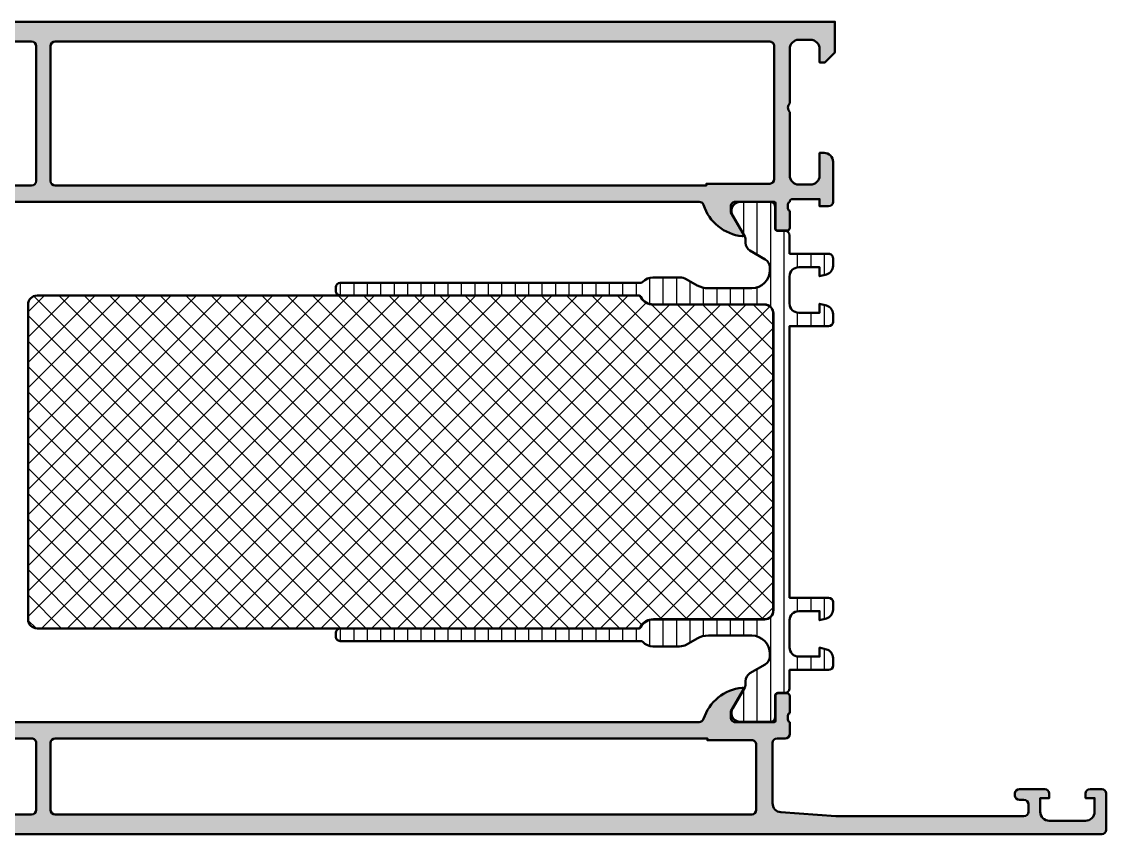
# Model space of a CAD drawing. Extents: x 0 to 205, y 0 to 90.
# Drawn here: x 85.1 to 205, y 0 to 89.8 of the extents above; entities that cross this region are included whole.
import ezdxf

# ---------------------------------------------------------------- set-up
doc = ezdxf.new("R2010")
doc.units = 0
for name, color, linetype, lineweight in [('0S-Alu contour', 7, 'Continuous', 50), ('0S-Alu hatch', 252, 'Continuous', 25), ('0S-Plastic contour', 254, 'Continuous', 50), ('0S-Plastic hatch', 253, 'Continuous', 25), ('0S-PT contour', 91, 'Continuous', 50), ('0S-PT hatch', 103, 'Continuous', 25)]:
    doc.layers.add(name, color=color, linetype=linetype, lineweight=lineweight)

# ---------------------------------------------------------------- blocks, each defined once
blk = doc.blocks.new('347380__F6B2BE20_370F_4112_A93B_7366422A2351_')
at = {"layer": '0S-Alu hatch'}
h = blk.add_hatch(color=256, dxfattribs=at)
edge = h.paths.add_edge_path()
edge.add_line((0, 89.80000000000003), (-5.68e-14, 86.39999847412113))
edge.add_line((-5.68e-14, 86.39999847412113), (1.099975585937442, 85.29999999999998))
edge.add_line((1.099975585937442, 85.29999999999998), (1.699981689453125, 85.29999999999998))
edge.add_line((1.699981689453125, 85.29999999999998), (1.699981689453125, 86.80000000000005))
edge.add_ellipse((2.69998168945307, 86.80000000000003), major_axis=(-0.9999999999999452, 0), ratio=1, start_angle=270.00000000000074, end_angle=360, ccw=False)
edge.add_line((2.699981689453057, 87.79999999999997), (3.999999999999974, 87.79999999999998))
edge.add_ellipse((4, 86.79999999999997), major_axis=(-1.000000000000014, 0), ratio=1, start_angle=180, end_angle=270.0000000000015, ccw=False)
edge.add_line((5.00000000000001, 86.79999999999997), (5, 80.79999999999998))
edge.add_ellipse((4.474999999999907, 80.29999999999997), major_axis=(-0.725000000000077, 0), ratio=1, start_angle=136.3971810273007, end_angle=223.6028189726994, ccw=False)
edge.add_line((5, 79.79999999999995), (5, 72.80000000000004))
edge.add_ellipse((3.99999999999995, 72.80000000000005), major_axis=(-1.000000000000049, 0), ratio=1, start_angle=89.99999999999972, end_angle=180, ccw=False)
edge.add_line((3.999999999999945, 71.80000000000001), (2.699981689453052, 71.80000000000004))
edge.add_ellipse((2.699981689453075, 72.8), major_axis=(-0.9999999999999573, 0), ratio=1, start_angle=0, end_angle=89.99999999999869, ccw=False)
edge.add_line((1.69998168945312, 72.79999999999998), (1.699981689453125, 75.30000000000003))
edge.add_line((1.699981689453125, 75.30000000000003), (1.199981689452986, 75.29999999999995))
edge.add_arc((1.199981689453128, 74.29999999999995), 1, 90.00000000000816, 180)
edge.add_line((0.1999816894531285, 74.29999999999995), (0.199981689453125, 69.89999084472656))
edge.add_ellipse((0.1211452429099962, 69.63247025273341), major_axis=(-0.2788950563274859, 0), ratio=1, start_angle=178.8354106258916, end_angle=253.58012358049268, ccw=False)
edge.add_line((0.3999826894530972, 69.62680184473498), (0.3999826894531111, 69.17320784473503))
edge.add_ellipse((0.1211145938098909, 69.16754718525797), major_axis=(-0.2789255417372016, 0), ratio=1, start_angle=106.4245945553663, end_angle=181.1628700728862, ccw=False)
edge.add_line((0.1999816894531244, 68.900003844735), (0.199981689453125, 67.01999284472645))
edge.add_arc((0.4999816894530797, 67.01999284472645), 0.2999999999999546, 180, 269.9999999999999)
edge.add_line((0.4999816894530795, 66.71999284472649), (1.479956008495916, 66.71999284472649))
edge.add_arc((1.479956008495916, 67.01999284472647), 0.2999999999999829, 270, 360)
edge.add_line((1.779956008495899, 67.01999284472647), (1.779956008495901, 69.77999084472646))
edge.add_ellipse((1.899956008496032, 69.77999084472641), major_axis=(-0.1200000000001309, 0), ratio=1, start_angle=268.42875992751533, end_angle=360, ccw=False)
edge.add_line((1.903246393556537, 69.89994572526984), (6.199999999999972, 69.89994572526987))
edge.add_ellipse((6.199999999999984, 69.39994572526987), major_axis=(-0.5, 0), ratio=1, start_angle=180, end_angle=270.0000000000013, ccw=False)
edge.add_line((6.699999999999988, 69.39994572526987), (6.699999999999988, 68.69994572526987))
edge.add_line((6.699999999999988, 68.69994572526987), (5.318504542377624, 66.3071254022423))
edge.add_arc((5.438119784648288, 66.23806550991814), 0.138119784648306, 149.9999999999955, 275.6225775507959)
edge.add_arc((4.961776758826294, 71.07655458711724), 4.999999999999586, 275.6225775507928, 342.2515836439302)
edge.add_ellipse((10.20006181574902, 69.39992593977585), major_axis=(-0.5000649049506923, 0), ratio=1, start_angle=270.00000000000125, end_angle=342.25158364392905, ccw=False)
edge.add_line((10.20006181574901, 69.89999084472655), (159.999481012638, 69.89999084472657))
edge.add_ellipse((159.9994810126381, 69.39999084472618), major_axis=(-0.5000000000003979, 0), ratio=1, start_angle=197.7484163560696, end_angle=270.0000000000065, ccw=False)
edge.add_arc((165.2377042538121, 71.07659970657409), 4.999999999999809, 197.7484163560707, 264.3774224492062)
edge.add_arc((164.76136122799, 66.23811062937476), 0.1381197846483025, 264.3774224492044, 389.9999999999982)
edge.add_line((164.8809764702606, 66.30717052169891), (163.4994810126382, 68.69999084472647))
edge.add_line((163.4994810126382, 68.69999084472647), (163.4994810126383, 69.39999084472642))
edge.add_ellipse((163.9994810126382, 69.39999084472642), major_axis=(-0.4999999999999716, 0), ratio=1, start_angle=269.99999999999676, end_angle=360, ccw=False)
edge.add_line((163.9994810126383, 69.89999084472639), (168.2995066935955, 69.8999908447264))
edge.add_ellipse((168.2995066935954, 69.77999084472634), major_axis=(-0.1200000000000614, 0), ratio=1, start_angle=180, end_angle=269.99999999997283, ccw=False)
edge.add_line((168.4195066935955, 69.77999084472638), (168.4195066935955, 67.0199928447264))
edge.add_arc((168.7195066935954, 67.0199928447264), 0.2999999999999545, 180, 270)
edge.add_line((168.7195066935954, 66.71999284472645), (169.6994810126382, 66.71999284472645))
edge.add_arc((169.6994810126382, 67.01999284472646), 0.3000000000000114, 270, 360)
edge.add_line((169.9994810126383, 67.01999284472647), (169.9994810126383, 68.90000384473491))
edge.add_ellipse((170.0783481082814, 69.1675471852579), major_axis=(-0.2789255417372009, 0), ratio=1, start_angle=-1.1628700731458252, end_angle=73.5754054446466, ccw=False)
edge.add_line((169.7994800126382, 69.17320784473623), (169.7994800126382, 69.62680184473626))
edge.add_ellipse((170.0783174591816, 69.63247025273331), major_axis=(-0.2788950563277093, 0), ratio=1, start_angle=-73.58012357945768, end_angle=1.164589373824299, ccw=False)
edge.add_ellipse((170.2994814940021, 69.89971903630466), major_axis=(-0.3000006045013627, 0), ratio=1, start_angle=269.9061416471031, end_angle=359.94808851304657, ccw=False)
edge.add_line((170.2999729359591, 70.19971923828123), (173.2998352050781, 70.19971923828125))
edge.add_line((173.2998352050781, 70.19971923828125), (173.3000183105469, 69.39999084472657))
edge.add_line((173.3000183105469, 69.39999084472657), (174.3000183105467, 69.39999084472655))
edge.add_arc((174.3000183105467, 69.89999084472655), 0.5, 270, 360)
edge.add_line((174.8000183105467, 69.89999084472655), (174.8000183105467, 74.29999999999988))
edge.add_arc((173.8000183105467, 74.29999999999993), 1, 0, 90.0000000000016)
edge.add_line((173.8000183105467, 75.29999999999993), (173.3000183105468, 75.30000000000003))
edge.add_line((173.3000183105468, 75.30000000000003), (173.3000183105468, 72.79999999999995))
edge.add_ellipse((172.3000183105469, 72.79999999999997), major_axis=(-0.999999999999943, 0), ratio=1, start_angle=90.00000000000159, end_angle=180, ccw=False)
edge.add_line((172.3000183105469, 71.80000000000001), (171, 71.79999999999998))
edge.add_ellipse((170.9999999999999, 72.79999999999994), major_axis=(-0.9999999999999573, 0), ratio=1, start_angle=0, end_angle=90.00000000000489, ccw=False)
edge.add_line((170, 72.79999999999995), (169.9999999999999, 79.79999999999995))
edge.add_ellipse((170.5249999999999, 80.29999999999994), major_axis=(-0.7250000000000558, 0), ratio=1, start_angle=-43.6028189727042, end_angle=43.602818972697776, ccw=False)
edge.add_line((169.9999999999999, 80.79999999999998), (169.9999999999999, 86.80000000000005))
edge.add_ellipse((170.9999999999998, 86.80000000000003), major_axis=(-0.999999999999943, 0), ratio=1, start_angle=270.00000000000165, end_angle=360, ccw=False)
edge.add_line((170.9999999999998, 87.79999999999998), (172.3000183105467, 87.80000000000001))
edge.add_ellipse((172.3000183105467, 86.79999999999997), major_axis=(-1.000000000000028, 0), ratio=1, start_angle=180, end_angle=270, ccw=False)
edge.add_line((173.3000183105468, 86.80000000000001), (173.3000183105467, 85.29999999999998))
edge.add_line((173.3000183105467, 85.29999999999998), (173.9000244140625, 85.29999999999998))
edge.add_line((173.9000244140625, 85.29999999999998), (174.9999999999999, 86.39999847412109))
edge.add_line((174.9999999999999, 86.39999847412109), (174.9999999999999, 89.80000000000003))
edge.add_line((174.9999999999999, 89.80000000000003), (0, 89.80000000000003))
edge = h.paths.add_edge_path()
edge.add_ellipse((7.199981689453149, 87.09999542236326), major_axis=(-0.5000000000000285, 0), ratio=1, start_angle=270.0000000000004, end_angle=360, ccw=False)
edge.add_line((7.199981689453146, 87.59999542236329), (86.20002752970962, 87.59999542236329))
edge.add_ellipse((86.20002752970959, 87.09999542213048), major_axis=(-0.5000000002328165, 0), ratio=1, start_angle=180, end_angle=270, ccw=False)
edge.add_line((86.7000275299424, 87.09999542213045), (86.70002752970959, 72.19999389648439))
edge.add_line((86.70002752970959, 72.19999389648439), (86.6619721097877, 72.00865631103518))
edge.add_line((86.6619721097877, 72.00865631103518), (86.55357367228773, 71.84644012451172))
edge.add_line((86.55357367228773, 71.84644012451172), (86.39137274455334, 71.73805694580079))
edge.add_line((86.39137274455334, 71.73805694580079), (86.20002752970947, 71.69999389648439))
edge.add_line((86.20002752970947, 71.69999389648439), (14.19998168945312, 71.69999389648437))
edge.add_line((14.19998168945312, 71.69999389648437), (14.19998168945312, 71.89999084472657))
edge.add_line((14.19998168945312, 71.89999084472657), (7.199981689453121, 71.89999084472657))
edge.add_ellipse((7.199981689453121, 72.39999084472657), major_axis=(-0.4999999999999965, 0), ratio=1, start_angle=0, end_angle=90, ccw=False)
edge.add_line((6.699981689453125, 72.39999084472657), (6.699981689453121, 87.09999542236324))
edge = h.paths.add_edge_path()
edge.add_ellipse((88.8000336332252, 87.09999542236328), major_axis=(-0.5, 0), ratio=1, start_angle=270, end_angle=360, ccw=False)
edge.add_line((88.8000336332252, 87.59999542236326), (167.8000183105468, 87.59999542236329))
edge.add_ellipse((167.8000183105468, 87.09999542236326), major_axis=(-0.5000000000000285, 0), ratio=1, start_angle=180, end_angle=270.00000000000324, ccw=False)
edge.add_line((168.3000183105468, 87.09999542236326), (168.3000183105468, 72.39999084472657))
edge.add_ellipse((167.8000183105468, 72.39999084472657), major_axis=(-0.5, 0), ratio=1, start_angle=90, end_angle=180, ccw=False)
edge.add_line((167.8000183105468, 71.89999084472657), (160.8000183105467, 71.89999084472657))
edge.add_line((160.8000183105467, 71.89999084472657), (160.8000183105467, 71.69999389648434))
edge.add_line((160.8000183105467, 71.69999389648434), (88.80003363322524, 71.69999389648434))
edge.add_ellipse((88.80003363322524, 72.19999389648439), major_axis=(-0.5000000000000285, 0), ratio=1, start_angle=0, end_angle=90, ccw=False)
edge.add_line((88.30003363322521, 72.19999389648439), (88.30003363322521, 87.09999542236328))
at = {"layer": '0S-Alu contour', "color": 7}
for points in [[(0, 89.80000000000003), (-5.68e-14, 86.39999847412113), (1.099975585937442, 85.29999999999998), (1.699981689453125, 85.29999999999998), (1.699981689453125, 86.80000000000005)], [(173.3000183105468, 86.80000000000001), (173.3000183105467, 85.29999999999998), (173.9000244140625, 85.29999999999998), (174.9999999999999, 86.39999847412109), (174.9999999999999, 89.80000000000003), (0, 89.80000000000003)], [(2.699981689453057, 87.79999999999997), (3.999999999999974, 87.79999999999998)], [(7.199981689453146, 87.59999542236329), (86.20002752970959, 87.59999542236329)], [(88.8000336332252, 87.59999542236326), (167.8000183105468, 87.59999542236329)], [(170.9999999999998, 87.79999999999998), (172.3000183105467, 87.80000000000001)], [(5.00000000000001, 86.79999999999997), (5, 80.79999999999998)], [(6.699981689453125, 72.39999084472657), (6.699981689453121, 87.09999542236324)], [(86.7000275299424, 87.09999542213045), (86.70002752970959, 72.19999389648439), (86.6619721097877, 72.00865631103518), (86.55357367228773, 71.84644012451172), (86.39137274455334, 71.73805694580079), (86.20002752970947, 71.69999389648439), (14.19998168945312, 71.69999389648437), (14.19998168945312, 71.89999084472657), (7.199981689453121, 71.89999084472657)], [(88.30003363322521, 72.19999389648439), (88.30003363322521, 87.09999542236328)], [(168.3000183105468, 87.09999542236326), (168.3000183105468, 72.39999084472657)], [(169.9999999999999, 80.79999999999998), (169.9999999999999, 86.80000000000005)], [(5, 79.79999999999995), (5, 72.80000000000004)], [(170, 72.79999999999995), (169.9999999999999, 79.79999999999995)], [(1.69998168945312, 72.79999999999998), (1.699981689453125, 75.30000000000003), (1.199981689452986, 75.29999999999995)], [(173.8000183105467, 75.29999999999993), (173.3000183105468, 75.30000000000003), (173.3000183105468, 72.79999999999995)], [(0.1999816894531285, 74.29999999999995), (0.199981689453125, 69.89999084472656)], [(174.8000183105467, 69.89999084472655), (174.8000183105467, 74.29999999999988)], [(3.999999999999945, 71.80000000000001), (2.699981689453052, 71.80000000000004)], [(167.8000183105468, 71.89999084472657), (160.8000183105467, 71.89999084472657), (160.8000183105467, 71.69999389648434), (88.80003363322524, 71.69999389648434)], [(172.3000183105469, 71.80000000000001), (171, 71.79999999999998)], [(0.3999826894530972, 69.62680184473498), (0.3999826894531111, 69.17320784473503)], [(1.779956008495899, 67.01999284472647), (1.779956008495901, 69.77999084472646)], [(1.903246393556537, 69.89994572526984), (6.199999999999972, 69.89994572526987)], [(10.20006181574901, 69.89999084472655), (159.999481012638, 69.89999084472657)], [(163.9994810126383, 69.89999084472639), (168.2995066935955, 69.8999908447264)], [(168.4195066935955, 69.77999084472638), (168.4195066935955, 67.0199928447264)], [(169.7994800126382, 69.17320784473623), (169.7994800126382, 69.62680184473626)], [(170.2999729359591, 70.19971923828123), (173.2998352050781, 70.19971923828125), (173.3000183105469, 69.39999084472657), (174.3000183105467, 69.39999084472655)], [(0.1999816894531244, 68.900003844735), (0.199981689453125, 67.01999284472645)], [(6.699999999999988, 69.39994572526987), (6.699999999999988, 68.69994572526987), (5.318504542377624, 66.3071254022423)], [(164.8809764702606, 66.30717052169891), (163.4994810126382, 68.69999084472647), (163.4994810126383, 69.39999084472642)], [(169.9994810126383, 67.01999284472647), (169.9994810126383, 68.90000384473491)], [(0.4999816894530795, 66.71999284472649), (1.479956008495916, 66.71999284472649)], [(168.7195066935954, 66.71999284472645), (169.6994810126382, 66.71999284472645)]]:
    blk.add_lwpolyline(points, dxfattribs=at)
at = {"layer": '0S-Alu contour', "color": 7, "extrusion": (0, 0, -1)}
for centre, radius, start, end in [((-2.69998168945307, 86.80000000000003), 0.9999999999999452, 0, 89.99999999999928), ((-4, 86.79999999999997), 1.000000000000014, 89.9999999999985, 180), ((-7.199981689453149, 87.09999542236326), 0.5000000000000285, 0, 89.99999999999959), ((-86.20002752970959, 87.09999542213048), 0.5000000002328165, 90, 180), ((-88.8000336332252, 87.09999542236328), 0.5, 0, 90), ((-167.8000183105468, 87.09999542236326), 0.5000000000000285, 89.99999999999675, 180), ((-170.9999999999998, 86.80000000000003), 0.999999999999943, 0, 89.99999999999837), ((-172.3000183105467, 86.79999999999997), 1.000000000000028, 90, 180), ((-4.474999999999907, 80.29999999999997), 0.725000000000077, 136.3971810273006, 223.6028189726994), ((-170.5249999999999, 80.29999999999994), 0.7250000000000562, 316.3971810273022, 43.60281897270421), ((-2.699981689453075, 72.8), 0.9999999999999573, 270.0000000000013, 0), ((-3.99999999999995, 72.80000000000005), 1.000000000000049, 180, 270.0000000000003), ((-7.199981689453121, 72.39999084472657), 0.4999999999999965, 270, 0), ((-88.80003363322524, 72.19999389648439), 0.5000000000000285, 270, 0), ((-167.8000183105468, 72.39999084472657), 0.5, 180, 270), ((-170.9999999999999, 72.79999999999994), 0.9999999999999573, 269.9999999999951, 0), ((-172.3000183105469, 72.79999999999997), 0.999999999999943, 180, 269.9999999999984), ((-0.1211452429099962, 69.63247025273341), 0.2788950563274859, 106.4198764195073, 181.1645893741085), ((-1.899956008496032, 69.77999084472641), 0.1200000000001309, 0, 91.57124007248468), ((-6.199999999999984, 69.39994572526987), 0.5, 89.99999999999868, 180), ((-10.20006181574902, 69.39992593977585), 0.5000649049506923, 17.74841635607091, 89.99999999999876), ((-159.9994810126381, 69.39999084472618), 0.5000000000003979, 89.99999999999349, 162.2515836439304), ((-163.9994810126382, 69.39999084472642), 0.4999999999999716, 0, 90.00000000000325), ((-168.2995066935954, 69.77999084472634), 0.1200000000000614, 90.00000000002716, 180), ((-170.0783174591816, 69.63247025273331), 0.2788950563277093, 358.8354106261757, 73.58012357945783), ((-170.2994814940021, 69.89971903630466), 0.3000006045013627, 0.0519114869534081, 90.09385835289692), ((-0.1211145938098909, 69.16754718525797), 0.2789255417372016, 178.8371299271138, 253.5754054446337), ((-170.0783481082814, 69.1675471852579), 0.2789255417372009, 286.4245945553534, 1.162870073145752)]:
    blk.add_arc(centre, radius, start, end, dxfattribs=at)
at = {"layer": '0S-Alu contour', "color": 7}
for centre, radius, start, end in [((1.199981689453128, 74.29999999999995), 1, 90.00000000000816, 180), ((173.8000183105467, 74.29999999999993), 1, 0, 90.0000000000016), ((4.961776758826294, 71.07655458711724), 4.999999999999586, 275.6225775507928, 342.2515836439302), ((165.2377042538121, 71.07659970657409), 4.999999999999809, 197.7484163560707, 264.3774224492062), ((174.3000183105467, 69.89999084472655), 0.5, 270, 0), ((0.4999816894530797, 67.01999284472645), 0.2999999999999546, 180, 269.9999999999999), ((1.479956008495916, 67.01999284472647), 0.2999999999999829, 270, 0), ((5.438119784648288, 66.23806550991814), 0.138119784648306, 149.9999999999955, 275.6225775507959), ((164.76136122799, 66.23811062937476), 0.1381197846483025, 264.3774224492044, 29.99999999999824), ((168.7195066935954, 67.0199928447264), 0.2999999999999545, 180, 270), ((169.6994810126382, 67.01999284472646), 0.3000000000000114, 270, 0)]:
    blk.add_arc(centre, radius, start, end, dxfattribs=at)
blk = doc.blocks.new('441150__A449AD5D_434A_4665_8E3C_37F055E22E78_')
at = {"layer": '0S-PT hatch'}
h = blk.add_hatch(dxfattribs=at)
h.set_pattern_fill('ANSI37', color=256, scale=0.625, angle=90, style=0)
h.set_pattern_definition([(135, (0, 0), (-1.403165018917055, -1.403165018917055), []), (225, (0, 0), (1.403165018917055, -1.403165018917055), [])])
edge = h.paths.add_edge_path()
edge.add_arc((86.80000000000005, 58.54999999999923), 0.9899999999999806, 90, 180)
edge.add_line((85.81000000000006, 58.54999999999923), (85.81000000000002, 23.75000000000084))
edge.add_arc((86.80000000000001, 23.75000000000083), 0.990000000000009, 180, 270)
edge.add_line((86.80000000000001, 22.76000000000083), (120.3054063594108, 22.76000000000083))
edge.add_line((120.3054063594108, 22.76000000000083), (153.2625497897568, 22.76000000000085))
edge.add_arc((153.2625497897568, 23.05000000000114), 0.2900000000002727, 269.9999999999944, 333.6122000380875)
edge.add_ellipse((154.8750013394355, 22.24999999996832), major_axis=(-1.510000000031241, 0), ratio=1, start_angle=267.3630542138237, end_angle=333.612200038089, ccw=False)
edge.add_line((154.9444721215378, 23.75840107744357), (167.2002587121768, 23.76160382626869))
edge.add_arc((167.1999999999999, 24.75160379246466), 0.9900000000000101, 270.0149728444583, 360)
edge.add_line((168.1899999999999, 24.75160379246466), (168.1900000000001, 57.54839620753539))
edge.add_arc((167.2000000000001, 57.5483962075354), 0.990000000000009, 0, 89.98502715554163)
edge.add_line((167.200258712177, 58.53839617373138), (154.9444721215374, 58.54159892255649))
edge.add_ellipse((154.8750013394355, 60.05000000003192), major_axis=(-1.510000000031423, 0), ratio=1, start_angle=26.387799961913004, end_angle=92.63694578615872, ccw=False)
edge.add_arc((153.2625497897569, 59.24999999999902), 0.290000000000208, 26.38779996191313, 90)
edge.add_line((153.2625497897569, 59.53999999999922), (120.3054063594109, 59.5399999999992))
edge.add_line((120.3054063594109, 59.5399999999992), (86.80000000000005, 59.53999999999921))
at = {"layer": '0S-PT contour', "color": 7}
for points in [[(153.2625497897569, 59.53999999999922), (120.3054063594109, 59.5399999999992), (86.80000000000005, 59.53999999999921)], [(85.81000000000006, 58.54999999999923), (85.81000000000002, 23.75000000000083)], [(167.200258712177, 58.53839617373138), (154.9444721215374, 58.54159892255649)], [(168.1899999999999, 24.75160379246466), (168.1900000000001, 57.54839620753539)], [(154.9444721215378, 23.75840107744357), (167.2002587121768, 23.76160382626869)], [(86.80000000000001, 22.76000000000083), (120.3054063594108, 22.76000000000083), (153.2625497897568, 22.76000000000085)]]:
    blk.add_lwpolyline(points, dxfattribs=at)
for centre, radius, start, end in [((86.80000000000005, 58.54999999999923), 0.9899999999999806, 90, 180), ((153.2625497897569, 59.24999999999902), 0.290000000000208, 26.38779996191313, 90), ((167.2000000000001, 57.5483962075354), 0.990000000000009, 0, 89.98502715554163), ((167.1999999999999, 24.75160379246466), 0.9900000000000101, 270.0149728444583, 0), ((86.80000000000001, 23.75000000000083), 0.990000000000009, 180, 270), ((153.2625497897568, 23.05000000000114), 0.2900000000002727, 269.9999999999944, 333.6122000380875)]:
    blk.add_arc(centre, radius, start, end, dxfattribs=at)
at = {"layer": '0S-PT contour', "color": 7, "extrusion": (0, 0, -1)}
for centre, radius, start, end in [((-154.8750013394355, 60.05000000003192), 1.510000000031423, 267.3630542138413, 333.612200038087), ((-154.8750013394355, 22.24999999996832), 1.510000000031241, 26.38779996191102, 92.63694578617628)]:
    blk.add_arc(centre, radius, start, end, dxfattribs=at)
blk = doc.blocks.new('284605__626B62A5_2685_46D7_AA1F_DAA80669D65C___9BB1CEAC_C5C4_411C_B4AB_3E15E97D7C0B_')
at = {"layer": '0S-Plastic hatch'}
h = blk.add_hatch(dxfattribs=at)
h.set_pattern_fill('ANSI31', color=256, scale=0.4680000000000001, angle=45, style=0)
h.set_pattern_definition([(90, (0, 0), (-1.4859, 0), [])])
edge = h.paths.add_edge_path()
edge.add_line((169.99, 64.14000000000004), (174.3, 64.14000000000004))
edge.add_ellipse((174.3, 63.65000000000005), major_axis=(-0.4899999999999949, 0), ratio=1, start_angle=180, end_angle=270.0000000000033, ccw=False)
edge.add_line((174.79, 63.65000000000005), (174.79, 62.81925077662565))
edge.add_ellipse((173.8000000000001, 62.81925077662562), major_axis=(-0.9899999999998952, 0), ratio=1, start_angle=104.9999999999954, end_angle=180, ccw=False)
edge.add_line((174.0562308546515, 61.86298420859952), (173.31, 61.66303225372847))
edge.add_line((173.31, 61.66303225372847), (173.31, 62.66000000000003))
edge.add_line((173.31, 62.66000000000003), (171, 62.66000000000007))
edge.add_arc((171, 61.65000000000007), 1.009999999999998, 90, 180)
edge.add_line((169.99, 61.65000000000007), (169.99, 58.65000000000004))
edge.add_arc((171, 58.65000000000003), 1.00999999999999, 180, 270)
edge.add_line((171, 57.64000000000004), (173.31, 57.64))
edge.add_line((173.31, 57.64), (173.31, 58.63696774627165))
edge.add_line((173.31, 58.63696774627165), (174.0562308546514, 58.43701579140062))
edge.add_ellipse((173.7999999999999, 57.48074922337438), major_axis=(-0.9900000000000598, 0), ratio=1, start_angle=180, end_angle=255.00000000000028, ccw=False)
edge.add_line((174.79, 57.48074922337439), (174.79, 56.65000000000002))
edge.add_ellipse((174.3, 56.65000000000004), major_axis=(-0.4900000000000091, 0), ratio=1, start_angle=90.00000000000341, end_angle=180, ccw=False)
edge.add_line((174.3, 56.16000000000003), (169.99, 56.16000000000003))
edge.add_line((169.99, 56.16000000000003), (169.99, 26.14000000000002))
edge.add_line((169.99, 26.14000000000002), (174.3, 26.14000000000002))
edge.add_ellipse((174.3, 25.65000000000002), major_axis=(-0.4899999999999985, 0), ratio=1, start_angle=180, end_angle=270, ccw=False)
edge.add_line((174.79, 25.65000000000002), (174.79, 24.81925077662566))
edge.add_ellipse((173.7999999999999, 24.81925077662571), major_axis=(-0.9900000000000659, 0), ratio=1, start_angle=105.00000000000301, end_angle=180, ccw=False)
edge.add_line((174.0562308546515, 23.86298420859949), (173.31, 23.66303225372842))
edge.add_line((173.31, 23.66303225372842), (173.31, 24.66000000000002))
edge.add_line((173.31, 24.66000000000002), (171, 24.66000000000003))
edge.add_arc((171, 23.65000000000003), 1.009999999999998, 90, 180)
edge.add_line((169.99, 23.65000000000003), (169.99, 20.65000000000003))
edge.add_arc((171, 20.65000000000002), 1.00999999999999, 180, 270)
edge.add_line((171, 19.64000000000003), (173.31, 19.64000000000002))
edge.add_line((173.31, 19.64000000000002), (173.31, 20.63696774627161))
edge.add_line((173.31, 20.63696774627161), (174.0562308546515, 20.43701579140056))
edge.add_ellipse((173.8000000000001, 19.48074922337438), major_axis=(-0.9899999999999828, 0), ratio=1, start_angle=180, end_angle=255.00000000000432, ccw=False)
edge.add_line((174.7900000000001, 19.48074922337437), (174.79, 18.65000000000002))
edge.add_ellipse((174.3, 18.65000000000003), major_axis=(-0.4900000000000091, 0), ratio=1, start_angle=90, end_angle=180, ccw=False)
edge.add_line((174.3, 18.16000000000001), (169.99, 18.16000000000002))
edge.add_line((169.99, 18.16000000000002), (169.99, 16.1099943210908))
edge.add_ellipse((169.500002678902, 16.10999432109079), major_axis=(-0.4899973210979737, 0), ratio=1, start_angle=90, end_angle=180, ccw=False)
edge.add_line((169.500002678902, 15.61999699999283), (168.6896686666596, 15.61999700000001))
edge.add_arc((168.6896686666595, 15.30999699999995), 0.3100000000000538, 89.99999999999474, 180.0079248428868)
edge.add_line((168.3796686696248, 15.30995412247373), (168.3800006123765, 12.91006375010295))
edge.add_ellipse((167.890004639633, 12.90999597742345), major_axis=(-0.4899959774304267, 0), ratio=1, start_angle=89.99999999822859, end_angle=180.0079247354991, ccw=False)
edge.add_line((167.8900046396179, 12.41999999999304), (164.4141775038086, 12.42000000000001))
edge.add_ellipse((164.5557711508847, 13.39981807472284), major_axis=(-0.9899960709244536, 0), ratio=1, start_angle=-32.74075698839607, end_angle=81.7771036411009, ccw=False)
edge.add_line((163.7230594459039, 13.93524634894257), (165.0429809632721, 16.22141779239084))
edge.add_arc((164.6013079922071, 16.47641776617633), 0.5099999999999885, 330.0000034006618, 360)
edge.add_line((165.1113079922071, 16.47641776617647), (165.111307992207, 16.93149545762227))
edge.add_ellipse((166.1013079922071, 16.93149545762241), major_axis=(-0.9900000000000659, 0), ratio=1, start_angle=300.00000000000387, end_angle=360, ccw=False)
edge.add_line((165.606307992207, 17.78886060736903), (167.305, 18.7696008953386))
edge.add_arc((166.8, 19.64428655316086), 1.009999999999965, 299.9999999999989, 360)
edge.add_line((167.81, 19.64428655316065), (167.81, 19.95000000000044))
edge.add_arc((165.8, 19.95000000000081), 2.00999999999999, 0, 90)
edge.add_line((165.8, 21.9600000000008), (161.0083733714351, 21.9600000000008))
edge.add_arc((161.0083733714351, 19.45000000000079), 2.510000000000008, 90.0000000000013, 119.5075853665993)
edge.add_line((159.7721010289929, 21.63442914632542), (158.5685231077787, 20.95326716014947))
edge.add_ellipse((157.834640322823, 22.24999999999951), major_axis=(-1.489999999999952, 0), ratio=1, start_angle=89.99999999999892, end_angle=119.5075853665987, ccw=False)
edge.add_line((157.834640322823, 20.75999999999956), (154.8750013394361, 20.75999999999956))
edge.add_ellipse((154.8750013394361, 22.2499999999567), major_axis=(-1.489999999957134, 0), ratio=1, start_angle=41.81031489511412, end_angle=90, ccw=False)
edge.add_arc((153.5333605529542, 21.05000000000079), 0.3100000000000518, 41.81031489511397, 89.99999999999474)
edge.add_line((153.5333605529542, 21.36000000000084), (120.3054063594109, 21.36000000000083))
edge.add_ellipse((120.3054063594108, 21.85000000000083), major_axis=(-0.4899999999999985, 0), ratio=1, start_angle=0, end_angle=90.0000000000017, ccw=False)
edge.add_line((119.8154063594109, 21.85000000000083), (119.8154063594109, 22.25000000000085))
edge.add_ellipse((120.3054063594108, 22.25000000000085), major_axis=(-0.4899999999999807, 0), ratio=1, start_angle=270, end_angle=360, ccw=False)
edge.add_line((120.3054063594108, 22.74000000000083), (153.2625497897568, 22.74000000000085))
edge.add_arc((153.2625497897568, 23.05000000000113), 0.3100000000002794, 270.0000000000052, 333.6122000380911)
edge.add_ellipse((154.8750013394356, 22.2499999999681), major_axis=(-1.490000000031488, 0), ratio=1, start_angle=267.3453122305951, end_angle=333.61220003808353, ccw=False)
edge.add_line((154.9440128743511, 23.73840095674769), (167.2002639386854, 23.7416038269516))
edge.add_arc((167.1999999999999, 24.75160379246466), 1.010000000000002, 270.0149728444581, 360)
edge.add_line((168.2099999999999, 24.75160379246466), (168.2100000000001, 57.54839620753539))
edge.add_arc((167.2000000000001, 57.54839620753539), 1.00999999999999, 0, 89.98502715554189)
edge.add_line((167.2002639386857, 58.55839617304845), (154.9440128743514, 58.56159904325237))
edge.add_ellipse((154.8750013394355, 60.05000000003189), major_axis=(-1.490000000031416, 0), ratio=1, start_angle=26.387799961912776, end_angle=92.6546877694181, ccw=False)
edge.add_arc((153.2625497897568, 59.249999999999), 0.3100000000002179, 26.38779996191064, 89.99999999998948)
edge.add_line((153.2625497897569, 59.55999999999922), (120.3054063594109, 59.5599999999992))
edge.add_ellipse((120.3054063594108, 60.04999999999917), major_axis=(-0.4899999999999664, 0), ratio=1, start_angle=0, end_angle=90.0000000000017, ccw=False)
edge.add_line((119.8154063594109, 60.04999999999917), (119.8154063594109, 60.44999999999919))
edge.add_ellipse((120.3054063594109, 60.44999999999922), major_axis=(-0.4899999999999949, 0), ratio=1, start_angle=270, end_angle=360, ccw=False)
edge.add_line((120.3054063594109, 60.93999999999922), (153.5333605529542, 60.93999999999921))
edge.add_arc((153.5333605529542, 61.24999999999928), 0.3100000000000804, 270, 318.1896851048831)
edge.add_ellipse((154.8750013394361, 60.05000000004322), major_axis=(-1.489999999957275, 0), ratio=1, start_angle=270.0000000000011, end_angle=318.18968510488327, ccw=False)
edge.add_line((154.8750013394361, 61.54000000000049), (157.8346403228229, 61.54000000000051))
edge.add_ellipse((157.8346403228229, 60.0500000000003), major_axis=(-1.490000000000215, 0), ratio=1, start_angle=240.4924146334033, end_angle=269.9999999999989, ccw=False)
edge.add_line((158.5685231077786, 61.34673283985059), (159.7721010289929, 60.6655708536746))
edge.add_arc((161.0083733714351, 62.84999999999936), 2.510000000000144, 240.4924146334017, 270.0000000000013)
edge.add_line((161.0083733714352, 60.33999999999921), (165.8000000000001, 60.33999999999926))
edge.add_arc((165.8000000000001, 62.34999999999923), 2.009999999999976, 270, 360)
edge.add_line((167.81, 62.3499999999996), (167.8099999999999, 62.6557134468393))
edge.add_arc((166.8, 62.65571344683913), 1.009999999999962, 0, 59.99999999999901)
edge.add_line((167.305, 63.53039910466137), (165.606307992207, 64.51113939263098))
edge.add_ellipse((166.101307992207, 65.36850454237756), major_axis=(-0.9900000000000082, 0), ratio=1, start_angle=0, end_angle=59.999999999998124, ccw=False)
edge.add_line((165.111307992207, 65.36850454237774), (165.1113079922071, 65.82358223382356))
edge.add_arc((164.6013079922071, 65.82358223382364), 0.5099999999999625, 0, 29.99999659933943)
edge.add_line((165.0429809632721, 66.07858220760913), (163.7230594459039, 68.3647536510575))
edge.add_ellipse((164.5557711508847, 68.90018192527722), major_axis=(-0.9899960709244465, 0), ratio=1, start_angle=-81.77710364110601, end_angle=32.7407569883955, ccw=False)
edge.add_line((164.4141775038086, 69.88000000000002), (167.8900046396179, 69.88000000000699))
edge.add_ellipse((167.8900046396179, 69.39000402256141), major_axis=(-0.4899959774455738, 0), ratio=1, start_angle=179.9920752627534, end_angle=270, ccw=False)
edge.add_line((168.3800006123766, 69.3899362498667), (168.3796686696247, 66.9900458775383))
edge.add_arc((168.6896686666655, 66.99000300000603), 0.3100000000060002, 179.9920751560094, 269.9999999988969)
edge.add_line((168.6896686666595, 66.68000300000001), (169.5000026789021, 66.68000300000723))
edge.add_ellipse((169.500002678902, 66.19000567890927), major_axis=(-0.4899973210979454, 0), ratio=1, start_angle=180, end_angle=269.9999999999967, ccw=False)
edge.add_line((169.99, 66.19000567890924), (169.99, 64.14000000000004))
at = {"layer": '0S-Plastic contour', "color": 7}
for points in [[(164.4141775038086, 69.88000000000002), (167.8900046396179, 69.88000000000699)], [(165.0429809632721, 66.07858220760913), (163.7230594459039, 68.3647536510575)], [(168.3800006123766, 69.3899362498667), (168.3796686696247, 66.9900458775383)], [(168.6896686666595, 66.68000300000001), (169.5000026789021, 66.68000300000723)], [(169.99, 66.19000567890924), (169.99, 64.14000000000004)], [(165.111307992207, 65.36850454237774), (165.1113079922071, 65.82358223382356)], [(167.305, 63.53039910466137), (165.606307992207, 64.51113939263098)], [(169.99, 64.14000000000004), (174.3, 64.14000000000004)], [(174.79, 63.65000000000005), (174.79, 62.81925077662565)], [(167.81, 62.3499999999996), (167.8099999999999, 62.6557134468393)], [(174.0562308546515, 61.86298420859952), (173.31, 61.66303225372847), (173.31, 62.66000000000003), (171, 62.66000000000007)], [(154.8750013394361, 61.54000000000049), (157.8346403228229, 61.54000000000051)], [(158.5685231077786, 61.34673283985059), (159.7721010289929, 60.6655708536746)], [(169.99, 61.65000000000007), (169.99, 58.65000000000004)], [(119.8154063594109, 60.04999999999917), (119.8154063594109, 60.44999999999919)], [(120.3054063594109, 60.93999999999922), (153.5333605529542, 60.93999999999921)], [(161.0083733714352, 60.33999999999921), (165.8000000000001, 60.33999999999926)], [(153.2625497897569, 59.55999999999922), (120.3054063594109, 59.5599999999992)], [(167.2002639386857, 58.55839617304845), (154.9440128743514, 58.56159904325237)], [(171, 57.64000000000004), (173.31, 57.64), (173.31, 58.63696774627165), (174.0562308546514, 58.43701579140062)], [(168.2099999999999, 24.75160379246466), (168.2100000000001, 57.54839620753539)], [(174.79, 57.48074922337439), (174.79, 56.65000000000002)], [(174.3, 56.16000000000003), (169.99, 56.16000000000003), (169.99, 26.14000000000002), (174.3, 26.14000000000002)], [(174.79, 25.65000000000002), (174.79, 24.81925077662566)], [(174.0562308546515, 23.86298420859949), (173.31, 23.66303225372842), (173.31, 24.66000000000002), (171, 24.66000000000003)], [(154.9440128743511, 23.73840095674769), (167.2002639386854, 23.7416038269516)], [(169.99, 23.65000000000003), (169.99, 20.65000000000003)], [(119.8154063594109, 21.85000000000083), (119.8154063594109, 22.25000000000085)], [(120.3054063594108, 22.74000000000083), (153.2625497897568, 22.74000000000085)], [(159.7721010289929, 21.63442914632542), (158.5685231077787, 20.95326716014947)], [(165.8, 21.9600000000008), (161.0083733714351, 21.9600000000008)], [(153.5333605529542, 21.36000000000084), (120.3054063594109, 21.36000000000083)], [(157.834640322823, 20.75999999999956), (154.8750013394361, 20.75999999999956)], [(171, 19.64000000000003), (173.31, 19.64000000000002), (173.31, 20.63696774627161), (174.0562308546515, 20.43701579140056)], [(167.81, 19.64428655316065), (167.81, 19.95000000000044)], [(174.7900000000001, 19.48074922337437), (174.79, 18.65000000000002)], [(165.606307992207, 17.78886060736903), (167.305, 18.7696008953386)], [(174.3, 18.16000000000001), (169.99, 18.16000000000002), (169.99, 16.1099943210908)], [(165.1113079922071, 16.47641776617647), (165.111307992207, 16.93149545762227)], [(163.7230594459039, 13.93524634894257), (165.0429809632721, 16.22141779239084)], [(169.500002678902, 15.61999699999283), (168.6896686666596, 15.61999700000001)], [(168.3796686696248, 15.30995412247373), (168.3800006123765, 12.91006375010295)], [(167.8900046396179, 12.41999999999304), (164.4141775038086, 12.42000000000001)]]:
    blk.add_lwpolyline(points, dxfattribs=at)
at = {"layer": '0S-Plastic contour', "color": 7, "extrusion": (0, 0, -1)}
for centre, radius, start, end in [((-164.5557711508847, 68.90018192527722), 0.9899960709244465, 327.2592430116045, 81.77710364110591), ((-167.8900046396179, 69.39000402256141), 0.4899959774455738, 90, 180.0079247372467), ((-169.500002678902, 66.19000567890927), 0.4899973210979454, 90.00000000000333, 180), ((-166.101307992207, 65.36850454237756), 0.9900000000000082, 300.0000000000019, 0), ((-174.3, 63.65000000000005), 0.4899999999999949, 89.99999999999667, 180), ((-173.8000000000001, 62.81925077662562), 0.9899999999998954, 180, 255.0000000000046), ((-154.8750013394361, 60.05000000004322), 1.489999999957275, 41.81031489511674, 89.9999999999989), ((-157.8346403228229, 60.0500000000003), 1.490000000000215, 90.0000000000011, 119.5075853665967), ((-120.3054063594109, 60.44999999999922), 0.4899999999999949, 0, 90), ((-120.3054063594108, 60.04999999999917), 0.4899999999999665, 269.9999999999983, 0), ((-154.8750013394355, 60.05000000003189), 1.490000000031416, 267.3453122305819, 333.6122000380872), ((-173.7999999999999, 57.48074922337438), 0.9900000000000598, 104.9999999999997, 180), ((-174.3, 56.65000000000004), 0.4900000000000091, 180, 269.9999999999966), ((-174.3, 25.65000000000002), 0.4899999999999985, 90, 180), ((-173.7999999999999, 24.81925077662571), 0.9900000000000659, 180, 254.999999999997), ((-154.8750013394356, 22.2499999999681), 1.490000000031488, 26.38779996191645, 92.65468776940492), ((-120.3054063594108, 22.25000000000085), 0.4899999999999807, 0, 90), ((-120.3054063594108, 21.85000000000083), 0.4899999999999985, 269.9999999999983, 0), ((-154.8750013394361, 22.2499999999567), 1.489999999957134, 270, 318.1896851048859), ((-157.834640322823, 22.24999999999951), 1.489999999999952, 240.4924146334013, 270.0000000000011), ((-173.8000000000001, 19.48074922337438), 0.9899999999999828, 104.9999999999957, 180), ((-174.3, 18.65000000000003), 0.4900000000000091, 180, 270), ((-166.1013079922071, 16.93149545762241), 0.9900000000000659, 0, 59.99999999999614), ((-169.500002678902, 16.10999432109079), 0.4899973210979738, 180, 270), ((-164.5557711508847, 13.39981807472284), 0.9899960709244539, 278.2228963588991, 32.74075698839606), ((-167.890004639633, 12.90999597742345), 0.4899959774304267, 179.9920752645009, 270.0000000017714)]:
    blk.add_arc(centre, radius, start, end, dxfattribs=at)
at = {"layer": '0S-Plastic contour', "color": 7}
for centre, radius, start, end in [((164.6013079922071, 65.82358223382364), 0.5099999999999625, 0, 29.99999659933943), ((168.6896686666655, 66.99000300000603), 0.3100000000060002, 179.9920751560094, 269.9999999988969), ((165.8000000000001, 62.34999999999923), 2.009999999999976, 270, 0), ((166.8, 62.65571344683913), 1.009999999999962, 0, 59.99999999999901), ((171, 61.65000000000007), 1.009999999999998, 90, 180), ((153.5333605529542, 61.24999999999928), 0.3100000000000804, 270, 318.1896851048831), ((161.0083733714351, 62.84999999999936), 2.510000000000144, 240.4924146334017, 270.0000000000013), ((153.2625497897568, 59.249999999999), 0.3100000000002179, 26.38779996191064, 89.99999999998948), ((167.2000000000001, 57.54839620753539), 1.00999999999999, 0, 89.98502715554189), ((171, 58.65000000000003), 1.00999999999999, 180, 270), ((167.1999999999999, 24.75160379246466), 1.010000000000002, 270.0149728444581, 0), ((171, 23.65000000000003), 1.009999999999998, 90, 180), ((153.2625497897568, 23.05000000000113), 0.3100000000002794, 270.0000000000052, 333.6122000380911), ((161.0083733714351, 19.45000000000079), 2.510000000000008, 90.0000000000013, 119.5075853665993), ((165.8, 19.95000000000081), 2.00999999999999, 0, 90), ((153.5333605529542, 21.05000000000079), 0.3100000000000518, 41.81031489511397, 89.99999999999474), ((171, 20.65000000000002), 1.00999999999999, 180, 270), ((166.8, 19.64428655316086), 1.009999999999965, 299.9999999999989, 0), ((164.6013079922071, 16.47641776617633), 0.5099999999999885, 330.0000034006618, 0), ((168.6896686666595, 15.30999699999995), 0.3100000000000538, 89.99999999999474, 180.0079248428868)]:
    blk.add_arc(centre, radius, start, end, dxfattribs=at)
blk = doc.blocks.new('445100__909B7E8A_AC90_4922_951E_72FF5B86A0EB_')
at = {"layer": '0S-Alu hatch'}
h = blk.add_hatch(color=256, dxfattribs=at)
edge = h.paths.add_edge_path()
edge.add_line((0.7000000000000189, 10.5), (6.4, 10.5))
edge.add_ellipse((6.400000000000001, 10), major_axis=(-0.5, 0), ratio=1, start_angle=180, end_angle=270.0000000000001, ccw=False)
edge.add_line((6.9, 10), (6.899999999999974, 2.800000000000009))
edge.add_ellipse((5.899999999999971, 2.800000000000014), major_axis=(-1.000000000000002, 0), ratio=1, start_angle=90, end_angle=180, ccw=False)
edge.add_line((5.899999999999971, 1.80000000000001), (2.699999999999988, 1.800000000000011))
edge.add_ellipse((2.699999999999989, 2.800000000000012), major_axis=(-1.000000000000001, 0), ratio=1, start_angle=0, end_angle=89.99999999999989, ccw=False)
edge.add_line((1.699999999999987, 2.800000000000011), (1.699999999999988, 4.5))
edge.add_line((1.699999999999988, 4.5), (1.099999999999994, 4.5))
edge.add_line((1.099999999999994, 4.5), (0, 3.400000000000005))
edge.add_line((0, 3.400000000000005), (0, 0))
edge.add_line((0, 0), (204.5, 0))
edge.add_arc((204.5, 0.5), 0.5, 270, 360)
edge.add_line((205, 0.5), (205, 4.500000000000056))
edge.add_arc((204.5000000000001, 4.500000000000056), 0.4999999999999432, 0, 90)
edge.add_line((204.5000000000001, 5), (203.2, 5.000000000000012))
edge.add_arc((203.2, 4.499999999999955), 0.500000000000057, 90, 180)
edge.add_line((202.7, 4.499999999999927), (202.7, 3.999999999999998))
edge.add_line((202.7, 3.999999999999998), (203.7, 3.999999999999998))
edge.add_line((203.7, 3.999999999999998), (203.6999999999999, 2.499999999999973))
edge.add_ellipse((202.6999999999999, 2.500000000000023), major_axis=(-1.000000000000028, 0), ratio=1, start_angle=90.00000000000159, end_angle=180, ccw=False)
edge.add_line((202.7, 1.499999999999999), (198.6999999999999, 1.50000000000002))
edge.add_ellipse((198.6999999999999, 2.499999999999996), major_axis=(-0.9999999999999754, 0), ratio=1, start_angle=0, end_angle=90, ccw=False)
edge.add_line((197.6999999999999, 2.499999999999992), (197.6999999999999, 3.999999999999998))
edge.add_line((197.6999999999999, 3.999999999999998), (198.7, 3.999999999999998))
edge.add_line((198.7, 3.999999999999998), (198.6999999999999, 4.499999999999968))
edge.add_arc((198.1999999999999, 4.499999999999968), 0.5000000000000285, 0, 89.99999999999675)
edge.add_line((198.1999999999999, 4.999999999999996), (195.3999999999999, 4.999999999999993))
edge.add_arc((195.3999999999999, 4.499999999999993), 0.5, 90, 180)
edge.add_line((194.9, 4.499999999999993), (194.9, 4.300000000000061))
edge.add_arc((195.4, 4.300000000000061), 0.500000000000057, 180, 270)
edge.add_line((195.4, 3.800000000000004), (195.9, 3.79999999999999))
edge.add_ellipse((195.9, 3.30000000000002), major_axis=(-0.4999999999999703, 0), ratio=1, start_angle=180, end_angle=270, ccw=False)
edge.add_line((196.4, 3.300000000000037), (196.4, 2.500000000000012))
edge.add_ellipse((195.9, 2.500000000000003), major_axis=(-0.5, 0), ratio=1, start_angle=90, end_angle=180, ccw=False)
edge.add_line((195.9, 1.999999999999999), (175.0999999999999, 2.000000000000001))
edge.add_line((175.0999999999999, 2.000000000000001), (169.0287529500118, 2.433660503570603))
edge.add_ellipse((169.0999999999997, 3.431119203401312), major_axis=(-0.9999999999999729, 0), ratio=1, start_angle=0, end_angle=85.9143832200254, ccw=False)
edge.add_line((168.0999999999997, 3.431119203401286), (168.0999999999996, 10.09999999999996))
edge.add_ellipse((168.5999999999997, 10.09999999999998), major_axis=(-0.5000000000000285, 0), ratio=1, start_angle=270, end_angle=360, ccw=False)
edge.add_line((168.5999999999997, 10.6), (169.4999999999999, 10.59999999999999))
edge.add_arc((169.4999999999999, 11.09999999999996), 0.4999999999999716, 270, 360)
edge.add_line((169.9999999999999, 11.09999999999995), (170, 12.40000000000002))
edge.add_ellipse((170.078836446543, 12.66752059199314), major_axis=(-0.2788950563274496, 0), ratio=1, start_angle=-1.1645893741035138, end_angle=73.58012358050121, ccw=False)
edge.add_line((169.799999, 12.67318899999155), (169.7999989999999, 13.12678299999125))
edge.add_ellipse((170.0788670956431, 13.13244365946852), major_axis=(-0.278925541737176, 0), ratio=1, start_angle=-73.57540544465121, end_angle=1.162870072928797, ccw=False)
edge.add_line((170, 13.3999869999915), (170, 15.27999800000003))
edge.add_arc((169.6999999999999, 15.27999800000003), 0.3000000000000114, 0, 90)
edge.add_line((169.6999999999999, 15.57999800000004), (168.7200256809572, 15.57999800000005))
edge.add_arc((168.7200256809572, 15.27999800000001), 0.3000000000000398, 90, 180)
edge.add_line((168.4200256809571, 15.279998), (168.4200256809572, 12.52000000000002))
edge.add_ellipse((168.3000256809572, 12.52000000000002), major_axis=(-0.1199999999999477, 0), ratio=1, start_angle=90, end_angle=180, ccw=False)
edge.add_line((168.3000256809572, 12.40000000000007), (164, 12.40000000000007))
edge.add_ellipse((163.9999999999999, 12.90000000000005), major_axis=(-0.4999999999999841, 0), ratio=1, start_angle=0, end_angle=90.00000000000318, ccw=False)
edge.add_line((163.5, 12.90000000000013), (163.5000000000001, 13.60000000000008))
edge.add_line((163.5000000000001, 13.60000000000008), (164.8814954576225, 15.99282032302758))
edge.add_arc((164.7618802153518, 16.06188021535179), 0.1381197846483073, 329.9999999999735, 455.6225775507949)
edge.add_arc((165.2382232411737, 11.22339113815242), 4.999999999999836, 95.62257755079119, 162.2515836439294)
edge.add_ellipse((159.9999999999999, 12.90000000000024), major_axis=(-0.500000000000174, 0), ratio=1, start_angle=90, end_angle=162.251583643934, ccw=False)
edge.add_line((159.9999999999999, 12.40000000000007), (10.20000000000019, 12.40000000000003))
edge.add_ellipse((10.20000000000018, 12.90000000000075), major_axis=(-0.5000000000007141, 0), ratio=1, start_angle=17.748416356071004, end_angle=89.9999999999996, ccw=False)
edge.add_arc((4.961776758826394, 11.2233911381529), 4.999999999999279, 17.74841635607047, 84.37742244920979)
edge.add_arc((5.438119784648143, 16.06188021535175), 0.1381197846482764, 84.37742244920885, 210.000000000002)
edge.add_line((5.318504542377501, 15.99282032302761), (6.699999999999869, 13.6000000000001))
edge.add_line((6.699999999999869, 13.6000000000001), (6.699999999999935, 12.90000000000007))
edge.add_ellipse((6.199999999999953, 12.90000000000002), major_axis=(-0.4999999999999814, 0), ratio=1, start_angle=90, end_angle=180, ccw=False)
edge.add_line((6.199999999999953, 12.40000000000004), (1.899974319042763, 12.40000000000003))
edge.add_ellipse((1.899974319042762, 12.52000000000004), major_axis=(-0.1200000000000116, 0), ratio=1, start_angle=0, end_angle=90.00000000000023, ccw=False)
edge.add_line((1.77997431904275, 12.52000000000004), (1.779974319042752, 15.27999800000004))
edge.add_arc((1.479974319042751, 15.27999800000004), 0.3000000000000007, 0, 89.99999999999996)
edge.add_line((1.479974319042751, 15.57999800000004), (0.4999999999999664, 15.57999800000004))
edge.add_arc((0.4999999999999658, 15.27999800000004), 0.3000000000000025, 89.99999999999991, 180)
edge.add_line((0.1999999999999633, 15.27999800000004), (0.1999999999999637, 13.39998699999152))
edge.add_ellipse((0.1211329043567991, 13.13244365946859), major_axis=(-0.2789255417371466, 0), ratio=1, start_angle=178.8371299271139, end_angle=253.5754054446458, ccw=False)
edge.add_line((0.4000009999999641, 13.12678299999153), (0.4000009999999641, 12.67318899999145))
edge.add_ellipse((0.1211635534569265, 12.66752059199315), major_axis=(-0.278895056327423, 0), ratio=1, start_angle=106.41987641949291, end_angle=181.1645893740813, ccw=False)
edge.add_line((0.1999999999999697, 12.40000000000004), (0.2000000000000171, 10.99999999999998))
edge.add_arc((0.7000000000000189, 11), 0.5000000000000018, 180, 270)
edge = h.paths.add_edge_path()
edge.add_line((14.09999999999999, 10.39999999999999), (14.09999999999999, 10.60000000000005))
edge.add_line((14.09999999999999, 10.60000000000005), (86.2, 10.60000000000007))
edge.add_ellipse((86.20000000000002, 10.10000000000008), major_axis=(-0.4999999999999858, 0), ratio=1, start_angle=180, end_angle=270.00000000000165, ccw=False)
edge.add_line((86.69999999999999, 10.10000000000008), (86.69999999999999, 2.700000000000026))
edge.add_ellipse((86.19999999999997, 2.700000000000026), major_axis=(-0.5000000000000266, 0), ratio=1, start_angle=90, end_angle=180, ccw=False)
edge.add_line((86.19999999999997, 2.2), (9.200000000000003, 2.199999999999999))
edge.add_ellipse((9.200000000000001, 2.700000000000001), major_axis=(-0.5000000000000018, 0), ratio=1, start_angle=0, end_angle=90, ccw=False)
edge.add_line((8.7, 2.700000000000001), (8.700000000000001, 9.9))
edge.add_ellipse((9.199999999999998, 9.9), major_axis=(-0.4999999999999965, 0), ratio=1, start_angle=270, end_angle=360, ccw=False)
edge.add_line((9.199999999999998, 10.4), (14.09999999999999, 10.39999999999999))
edge = h.paths.add_edge_path()
edge.add_ellipse((88.80000000000003, 10.10000000000006), major_axis=(-0.5000000000000036, 0), ratio=1, start_angle=270, end_angle=360, ccw=False)
edge.add_line((88.80000000000003, 10.60000000000006), (160.9, 10.60000000000009))
edge.add_line((160.9, 10.60000000000009), (160.8999999999999, 10.4))
edge.add_line((160.8999999999999, 10.4), (165.8, 10.39999999999999))
edge.add_ellipse((165.8, 9.900000000000018), major_axis=(-0.4999999999999716, 0), ratio=1, start_angle=180, end_angle=270.00000000000324, ccw=False)
edge.add_line((166.3, 9.900000000000011), (166.3, 2.699999999999998))
edge.add_ellipse((165.8, 2.699999999999998), major_axis=(-0.4999999999999987, 0), ratio=1, start_angle=90, end_angle=180, ccw=False)
edge.add_line((165.8, 2.199999999999999), (88.8, 2.200000000000001))
edge.add_ellipse((88.8, 2.700000000000001), major_axis=(-0.5, 0), ratio=1, start_angle=0, end_angle=90, ccw=False)
edge.add_line((88.3, 2.700000000000002), (88.30000000000003, 10.10000000000006))
at = {"layer": '0S-Alu contour', "color": 7}
for points in [[(5.318504542377501, 15.99282032302761), (6.699999999999869, 13.6000000000001), (6.699999999999935, 12.90000000000007)], [(163.5, 12.90000000000013), (163.5000000000001, 13.60000000000008), (164.8814954576225, 15.99282032302758)], [(0.1999999999999633, 15.27999800000004), (0.1999999999999637, 13.39998699999152)], [(1.479974319042751, 15.57999800000004), (0.4999999999999664, 15.57999800000004)], [(1.77997431904275, 12.52000000000004), (1.779974319042752, 15.27999800000004)], [(168.4200256809571, 15.279998), (168.4200256809572, 12.52000000000002)], [(169.6999999999999, 15.57999800000004), (168.7200256809572, 15.57999800000005)], [(170, 13.3999869999915), (170, 15.27999800000003)], [(0.1999999999999697, 12.40000000000004), (0.2000000000000171, 10.99999999999998)], [(0.4000009999999641, 13.12678299999153), (0.4000009999999641, 12.67318899999145)], [(6.199999999999953, 12.40000000000004), (1.899974319042762, 12.40000000000003)], [(159.9999999999999, 12.40000000000007), (10.20000000000018, 12.40000000000003)], [(168.3000256809572, 12.40000000000007), (164, 12.40000000000007)], [(169.799999, 12.67318899999155), (169.7999989999999, 13.12678299999125)], [(169.9999999999999, 11.09999999999995), (170, 12.40000000000002)], [(0.7000000000000189, 10.5), (6.4, 10.5)], [(6.9, 10), (6.899999999999974, 2.800000000000009)], [(8.7, 2.700000000000001), (8.700000000000001, 9.9)], [(9.199999999999998, 10.4), (14.09999999999999, 10.39999999999999)], [(14.09999999999999, 10.39999999999999), (14.09999999999999, 10.60000000000005), (86.2, 10.60000000000007)], [(86.69999999999999, 10.10000000000008), (86.69999999999999, 2.700000000000026)], [(88.3, 2.700000000000002), (88.30000000000003, 10.10000000000006)], [(88.80000000000003, 10.60000000000006), (160.9, 10.60000000000009), (160.8999999999999, 10.4), (165.8, 10.39999999999999)], [(166.3, 9.900000000000011), (166.3, 2.699999999999998)], [(168.0999999999997, 3.431119203401286), (168.0999999999996, 10.09999999999996)], [(168.5999999999997, 10.6), (169.4999999999999, 10.59999999999999)], [(198.1999999999999, 4.999999999999996), (195.3999999999999, 4.999999999999993)], [(204.5000000000001, 5), (203.2, 5.000000000000012)], [(1.699999999999987, 2.800000000000011), (1.699999999999988, 4.5), (1.099999999999994, 4.5), (0, 3.400000000000005), (0, 0), (204.5, 0)], [(194.9, 4.499999999999993), (194.9, 4.300000000000061)], [(195.4, 3.800000000000004), (195.9, 3.79999999999999)], [(197.6999999999999, 2.499999999999992), (197.6999999999999, 3.999999999999998), (198.7, 3.999999999999998), (198.6999999999999, 4.499999999999968)], [(202.7, 4.499999999999927), (202.7, 3.999999999999998), (203.7, 3.999999999999998), (203.6999999999999, 2.499999999999973)], [(205, 0.5), (205, 4.500000000000056)], [(195.9, 1.999999999999999), (175.0999999999999, 2.000000000000001), (169.0287529500118, 2.433660503570603)], [(196.4, 3.300000000000037), (196.4, 2.500000000000012)], [(5.899999999999971, 1.80000000000001), (2.699999999999988, 1.800000000000011)], [(86.19999999999997, 2.2), (9.200000000000001, 2.199999999999999)], [(165.8, 2.199999999999999), (88.8, 2.200000000000001)], [(202.7, 1.499999999999999), (198.6999999999999, 1.50000000000002)]]:
    blk.add_lwpolyline(points, dxfattribs=at)
for centre, radius, start, end in [((5.438119784648143, 16.06188021535175), 0.1381197846482764, 84.37742244920885, 210.000000000002), ((4.961776758826394, 11.2233911381529), 4.999999999999279, 17.74841635607047, 84.37742244920979), ((165.2382232411737, 11.22339113815242), 4.999999999999836, 95.62257755079119, 162.2515836439294), ((164.7618802153518, 16.06188021535179), 0.1381197846483073, 329.9999999999735, 95.62257755079499), ((0.4999999999999658, 15.27999800000004), 0.3000000000000025, 89.99999999999991, 180), ((1.479974319042751, 15.27999800000004), 0.3000000000000007, 0, 89.99999999999996), ((168.7200256809572, 15.27999800000001), 0.3000000000000398, 90, 180), ((169.6999999999999, 15.27999800000003), 0.3000000000000114, 0, 90), ((0.7000000000000189, 11), 0.5000000000000018, 180, 270), ((169.4999999999999, 11.09999999999996), 0.4999999999999716, 270, 0), ((195.3999999999999, 4.499999999999993), 0.5, 90, 180), ((198.1999999999999, 4.499999999999968), 0.5000000000000285, 0, 89.99999999999675), ((203.2, 4.499999999999955), 0.500000000000057, 90, 180), ((204.5000000000001, 4.500000000000056), 0.4999999999999432, 0, 90), ((195.4, 4.300000000000061), 0.500000000000057, 180, 270), ((204.5, 0.5), 0.5, 270, 0)]:
    blk.add_arc(centre, radius, start, end, dxfattribs=at)
at = {"layer": '0S-Alu contour', "color": 7, "extrusion": (0, 0, -1)}
for centre, radius, start, end in [((-0.1211329043567991, 13.13244365946859), 0.2789255417371466, 106.4245945553542, 181.1628700728862), ((-170.0788670956431, 13.13244365946852), 0.278925541737176, 358.8371299270712, 73.5754054446513), ((-0.1211635534569265, 12.66752059199315), 0.278895056327423, 178.8354106259187, 253.5801235805071), ((-1.899974319042762, 12.52000000000004), 0.1200000000000116, 269.9999999999998, 0), ((-6.199999999999953, 12.90000000000002), 0.4999999999999814, 180, 270), ((-10.20000000000018, 12.90000000000075), 0.5000000000007141, 270.0000000000004, 342.251583643929), ((-159.9999999999999, 12.90000000000024), 0.500000000000174, 197.748416356066, 270), ((-163.9999999999999, 12.90000000000005), 0.4999999999999841, 269.9999999999968, 0), ((-168.3000256809572, 12.52000000000002), 0.1199999999999477, 180, 270), ((-170.078836446543, 12.66752059199314), 0.2788950563274496, 286.4198764194989, 1.164589374103496), ((-6.400000000000001, 10), 0.5, 89.99999999999991, 180), ((-9.199999999999998, 9.9), 0.4999999999999965, 0, 90), ((-86.20000000000002, 10.10000000000008), 0.4999999999999858, 89.99999999999837, 180), ((-88.80000000000003, 10.10000000000006), 0.5000000000000036, 0, 90), ((-165.8, 9.900000000000018), 0.4999999999999716, 89.99999999999675, 180), ((-168.5999999999997, 10.09999999999998), 0.5000000000000285, 0, 90), ((-195.9, 3.30000000000002), 0.4999999999999703, 90, 180), ((-2.699999999999989, 2.800000000000012), 1.000000000000001, 270.0000000000001, 0), ((-5.899999999999971, 2.800000000000014), 1.000000000000002, 180, 270), ((-9.200000000000001, 2.700000000000001), 0.5000000000000018, 270, 0), ((-86.19999999999997, 2.700000000000026), 0.5000000000000266, 180, 270), ((-88.8, 2.700000000000001), 0.5, 270, 0), ((-165.8, 2.699999999999998), 0.4999999999999987, 180, 270), ((-169.0999999999997, 3.431119203401312), 0.9999999999999729, 274.0856167799746, 0), ((-195.9, 2.500000000000003), 0.5, 180, 270), ((-198.6999999999999, 2.499999999999996), 0.9999999999999754, 270, 0), ((-202.6999999999999, 2.500000000000023), 1.000000000000028, 180, 269.9999999999984)]:
    blk.add_arc(centre, radius, start, end, dxfattribs=at)
blk = doc.blocks.new('441150__0A563C70_3730_48CF_BAAF_34F76184D0E7_')
at = {"layer": '0S-Alu contour', "color": 7}
for name in ['347380__F6B2BE20_370F_4112_A93B_7366422A2351_', '445100__909B7E8A_AC90_4922_951E_72FF5B86A0EB_']:
    blk.add_blockref(name, (0, 0), dxfattribs=at)
at = {"layer": '0S-Plastic contour', "color": 7}
blk.add_blockref('284605__626B62A5_2685_46D7_AA1F_DAA80669D65C___9BB1CEAC_C5C4_411C_B4AB_3E15E97D7C0B_', (0, 0), dxfattribs=at)
at = {"layer": '0S-PT contour', "color": 7}
blk.add_blockref('441150__A449AD5D_434A_4665_8E3C_37F055E22E78_', (0, 0), dxfattribs=at)

msp = doc.modelspace()

# ---------------------------------------------------------------- block references
at = {"layer": '0S-Alu contour', "color": 7}
msp.add_blockref('441150__0A563C70_3730_48CF_BAAF_34F76184D0E7_', (0, 0), dxfattribs=at)

doc.saveas('drawing.dxf')
